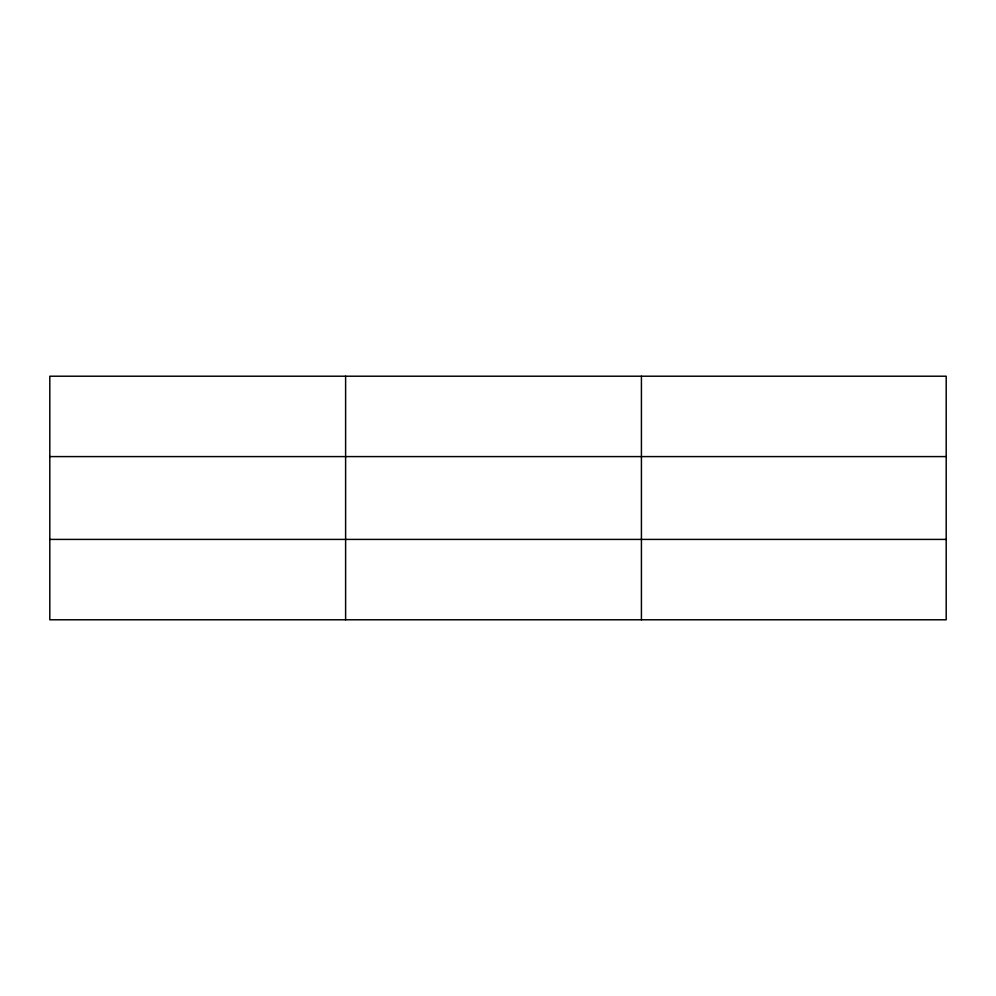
<?xml version="1.0" encoding="UTF-8"?>
<svg xmlns="http://www.w3.org/2000/svg" width="996" height="996" viewBox="0 0 996 996"><rect width="100%" height="100%" fill="white"/><g stroke="black" fill="none" stroke-linecap="round" stroke-linejoin="round"><path stroke-width="1.49" d="M345.612 619.786L345.612 376.214M641.424 619.786L641.424 376.214M946.2 456.591L946.2 376.214L49.8 376.214L49.8 619.786L946.2 619.786L946.2 456.591L49.8 456.591M49.8 539.409L946.2 539.409"/></g></svg>
